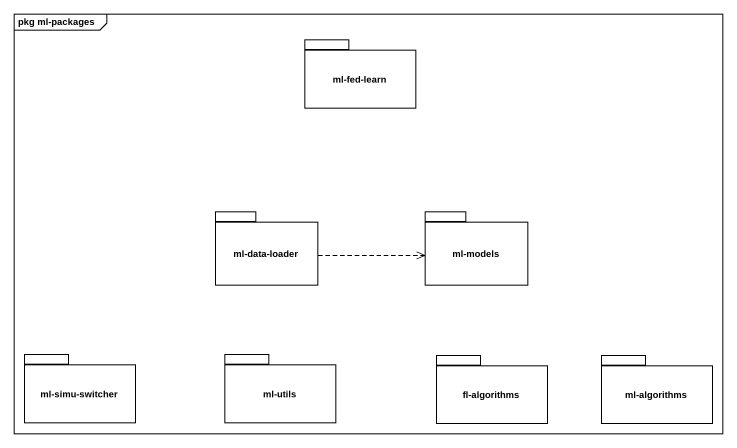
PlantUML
@startuml
mainframe pkg ml-packages
package "ml-fed-learn" as ml_fed_learn {
}
package "ml-data-loader" as ml_data_loader {
}
package "ml-models" as ml_models {
}
package "ml-simu-switcher" as ml_simu_switcher {
}
package "ml-utils" as ml_utils {
}
package "fl-algorithms" as fl_algorithms {
}
package "ml-algorithms" as ml_algorithms {
}
ml_data_loader .right.> ml_models
@enduml
